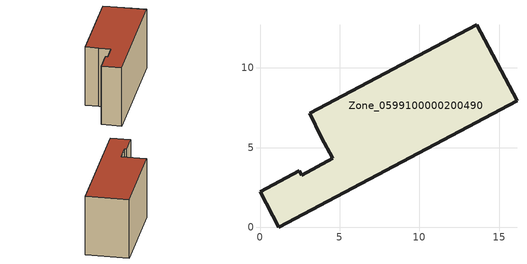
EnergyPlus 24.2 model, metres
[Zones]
Zone_0599100000200490
 floor ground (C_G): 3.85,5.64 3.1,7.14 13.59,12.71 16.11,7.93 1.18,0 0,2.23 2.46,3.55 2.61,3.28 4.56,4.33 z0
 wall outside (C_F): 1.18,0 16.11,7.93 13.59,12.71 3.1,7.14 3.85,5.64 4.56,4.33 2.61,3.28 2.46,3.55 0,2.23 1.18,0 z0:7.7
 roof outside (C_R): 3.85,5.64 4.56,4.33 2.61,3.28 2.46,3.55 0,2.23 1.18,0 16.11,7.93 13.59,12.71 3.1,7.14 z7.7
[BUILDING]
Pand.0599100000200490: North Axis=0; Terrain=City; Loads Convergence Tolerance Value=0.04; Temperature Convergence Tolerance Value=0.4; Solar Distribution=FullExterior; Maximum Number of Warmup Days=25; Minimum Number of Warmup Days=1
[Site:Location]
Rotterdam.The.Hague.AP_ZH_NLD Design_Conditions: Latitude=51.96; Longitude=4.45; Time Zone=1; Elevation=-4.5
[SITE:GROUNDTEMPERATURE:BUILDINGSURFACE]
18, 18, 18, 18, 18, 18, 18, 18, 18, 18, 18, 18
[MATERIAL] Thermal Absorptance=0.9; Solar Absorptance=0.7; Visible Absorptance=0.7
Name | Roughness | Thickness | Conductivity | Density | Specific Heat
G.TI.1975-1991 | MediumSmooth | 0.15 | 0.288461 | 540 | 1210
F.TI.1975-1991 | Rough | 0.3 | 0.230769 | 1920 | 840
R.TI.1975-1991 | MediumRough | 0.2 | 0.153846 | 1500 | 1000
[CONSTRUCTION]
C_G: G.TI.1975-1991
C_F: F.TI.1975-1991
C_R: R.TI.1975-1991
[ZONE]
Zone_0599100000200490: Type=1; Multiplier=1; Ceiling Height=Autocalculate; Volume=Autocalculate; Floor Area=autocalculate; Part of Total Floor Area=Yes
[ZONEINFILTRATION:DESIGNFLOWRATE]
Infil_Zone_0599100000200490: Zone or ZoneList or Space or SpaceList=Zone_0599100000200490; Schedule=AlwaysOn; Design Flow Rate Calculation Method=Flow/Area; Flow Rate per Floor Area=0.003; Constant Term Coefficient=1; Temperature Term Coefficient=0; Velocity Term Coefficient=0; Velocity Squared Term Coefficient=0
[HVACTEMPLATE:ZONE:IDEALLOADSAIRSYSTEM]
Zone_0599100000200490: Maximum Heating Supply Air Temperature=50; Minimum Cooling Supply Air Temperature=13; Maximum Heating Supply Air Humidity Ratio=0.0156; Minimum Cooling Supply Air Humidity Ratio=0.0077; Heating Limit=NoLimit; Cooling Limit=NoLimit; Dehumidification Control Type=ConstantSensibleHeatRatio; Cooling Sensible Heat Ratio=0.7; Dehumidification Setpoint=60; Humidification Control Type=None; Humidification Setpoint=30; Outdoor Air Method=None; Outdoor Air Flow Rate per Person=0.00944; Outdoor Air Flow Rate per Zone Floor Area=0; Outdoor Air Flow Rate per Zone=0; Demand Controlled Ventilation Type=None; Outdoor Air Economizer Type=NoEconomizer; Heat Recovery Type=None; Sensible Heat Recovery Effectiveness=0.7; Latent Heat Recovery Effectiveness=0.65
[ZONECONTROL:THERMOSTAT]
ThermostatControl_Zone_0599100000200490: Zone or ZoneList=Zone_0599100000200490; Control Type Schedule=DualSetpointControlType; Control 1=Thermostat_Zone_0599100000200490; Temperature Difference Between Cutout And Setpoint=0
[THERMOSTATSETPOINT:DUALSETPOINT]
Thermostat_Zone_0599100000200490: Heating Setpoint Temperature Schedule=HeatingSetpoint_Zone_0599100000200490; Cooling Setpoint Temperature Schedule=CoolingSetpoint_Zone_0599100000200490
[SCHEDULE:COMPACT]
HeatingSetpoint_Zone_0599100000200490: Through: 12/31, For: AllDays, Until: 24:00, 21
CoolingSetpoint_Zone_0599100000200490: Through: 12/31, For: AllDays, Until: 24:00, 24
DualSetpointControlType: Through: 12/31, For: AllDays, Until: 24:00, 4
AlwaysOn: Through: 12/31, For: AllDays, Until: 24:00, 1
